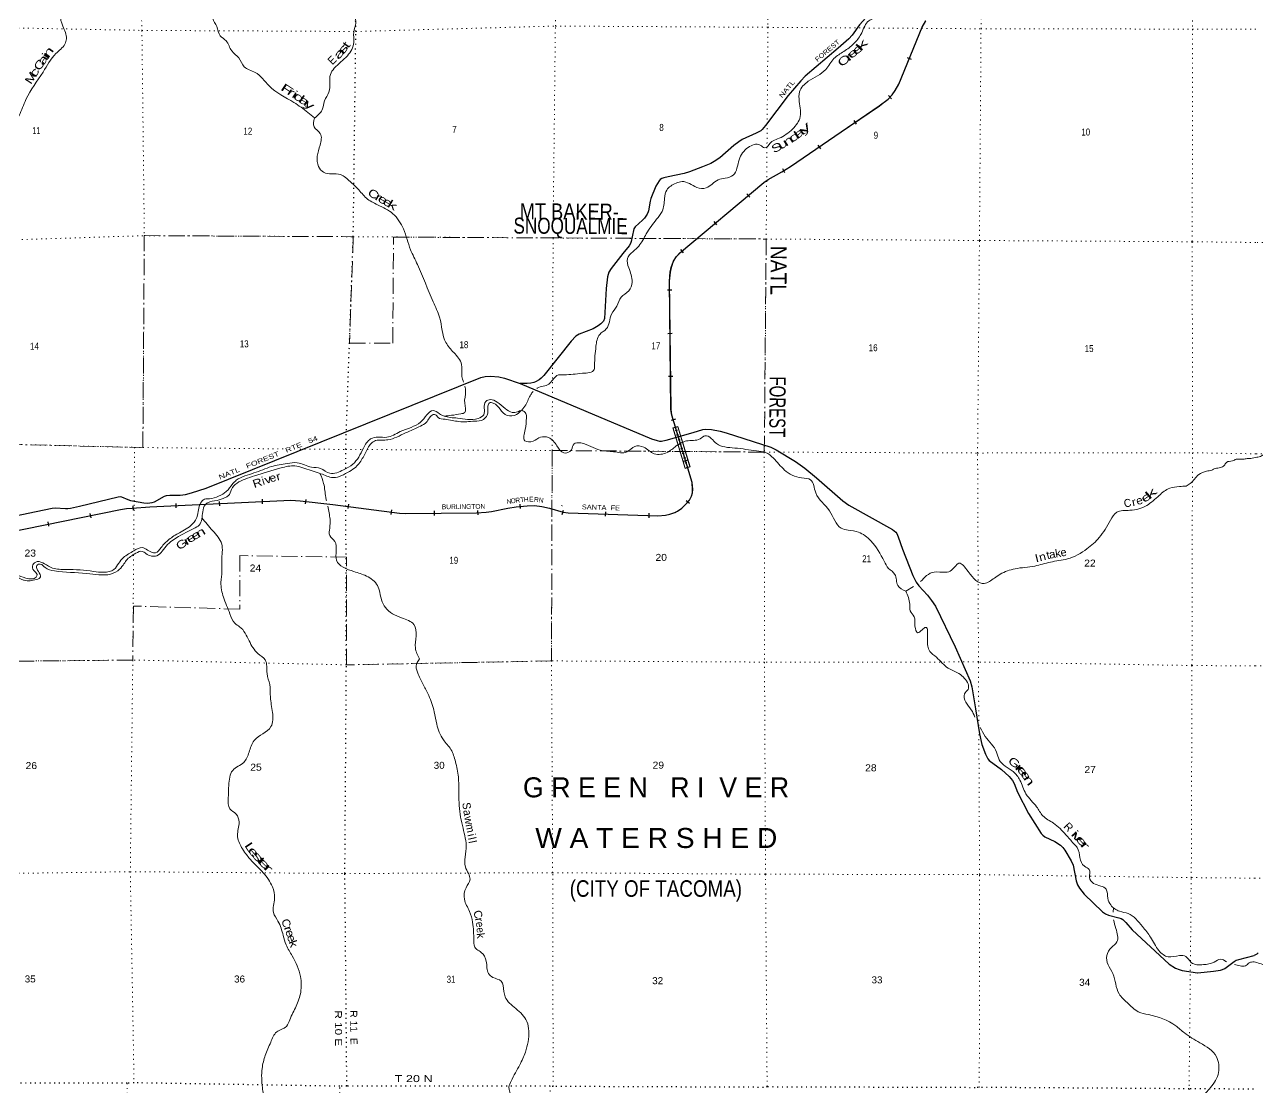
# Model space of a CAD drawing. Header units: feet. Extents: x -252966 to 4, y -183309 to 1368.
# Drawn here: x -124436 to -93640, y -120662 to -94107 of the extents above; entities that cross this region are included whole.
import ezdxf
from ezdxf.enums import TextEntityAlignment as Align

# ---------------------------------------------------------------- set-up
doc = ezdxf.new("R2010")
doc.units = ezdxf.units.FT
doc.header["$LTSCALE"] = 80
doc.linetypes.add('DOT_DASHED', pattern=[7.7, 5, -1.2, 0.3, -1.2])
doc.linetypes.add('DOTTED', pattern=[1.5, 0.3, -1.2])
for name, color, linetype, lineweight in [('29', 7, 'Continuous', 25), ('30', 7, 'Continuous', 35), ('34', 7, 'Continuous', 13), ('39', 7, 'Continuous', 13), ('41', 7, 'Continuous', 13), ('44', 7, 'DOT_DASHED', 13), ('6', 7, 'DOTTED', 25), ('7', 7, 'DOTTED', 13)]:
    doc.layers.add(name, color=color, linetype=linetype, lineweight=lineweight)

msp = doc.modelspace()

# ---------------------------------------------------------------- linework, layer by layer
at = {"layer": '29'}
for points in [[(-103346.02, -93856.82), (-103578.74, -94113.13), (-103761.19, -94365.73), (-103848.87, -94464.83), (-104110.94, -94697.84), (-104937.71, -95394.57), (-105044.47, -95509.61), (-105358.26, -95876.17), (-105923.69, -96629.83), (-106007.77, -96723.43), (-106045.32, -96756.3), (-106159.99, -96817.65), (-106510.67, -96980.59), (-106594.43, -97033.34), (-106716.57, -97128.32), (-107068.45, -97432.47), (-107209.43, -97530.02), (-107293.73, -97573.34), (-107499.61, -97659.1), (-107825.25, -97783.47), (-107962.83, -97823.34), (-108362.63, -97907.91), (-108465.88, -97931.39), (-108520.27, -97950.75), (-108558.58, -97979.51), (-108586.74, -98007.69), (-108625.45, -98072.25), (-108666.16, -98141.15), (-108788.55, -98451.43), (-108809.2, -98516.84), (-108850.95, -98762.27), (-108858.95, -98787.17), (-108887.11, -98838.82), (-108953.98, -98943.29), (-109001.12, -98992.92), (-109183.96, -99156.94), (-109200.38, -99180.42), (-109215.49, -99209.07), (-109254.92, -99406.18), (-109281.34, -99529.07), (-109300.12, -99578.37), (-109334.75, -99635.25), (-109494.7, -99825.57), (-109786.43, -100198.31), (-109839.84, -100294.46), (-109874.15, -100405.19), (-109908.16, -100696.98), (-109949.14, -101453.92), (-109973.6, -101512.97), (-110044.42, -101586.24), (-110105.01, -101635.06), (-110236.09, -101707.88), (-110579.04, -101841.67), (-110665.29, -101894.49), (-110786.64, -102016.58), (-111468.41, -102872.37), (-111536.03, -102944.29), (-111581.05, -102980.37), (-111673.23, -103032.04), (-111717.16, -103050.8), (-111792.01, -103067.54), (-111880.25, -103077.8), (-112057.33, -103077.96)], [(-124902.62, -106428.11), (-123748.42, -106185.14), (-123675.67, -106181), (-123416.55, -106196.72), (-123356.53, -106194.53), (-123288.48, -106187.48), (-123066.56, -106142.52), (-122099.9, -105906.92), (-122048.27, -105899.87), (-122018.94, -105908.09), (-121861.84, -105976.88), (-121788.97, -105997.31), (-121458.46, -106059.96), (-121364.22, -106063.05), (-121310.25, -106058.35), (-121251.59, -106046.61), (-121190.99, -106027.4), (-120938.94, -105890.02), (-120890.2, -105870.53), (-120806.15, -105864.68), (-120546.96, -105868.31), (-120415, -105848.22), (-120271.29, -105809.63), (-119898.77, -105689.12), (-113036.99, -102926.83), (-112926.85, -102901.71), (-112801.16, -102893.34), (-112593.02, -102904.83), (-112444.31, -102944.64), (-112057.33, -103077.96)], [(-112057.33, -103077.96), (-108778.6, -104457.84), (-108631.28, -104501.75), (-108576.48, -104511.45), (-108528.02, -104511.14), (-108494.34, -104506.76), (-108409.04, -104486.33), (-107734.69, -104299.24), (-107495.49, -104220.01), (-107414.63, -104212.64), (-107279.6, -104220.01), (-107059.28, -104263.2), (-106908.83, -104304.53), (-105793.87, -104667.85), (-105658.07, -104729.49), (-105181.21, -105020.08), (-104944.68, -105189.66), (-104651.32, -105432.21), (-103993.85, -106006.24), (-103844.1, -106112.36), (-102758.55, -106720.83), (-102673.12, -106790.88), (-102649.65, -106823.75), (-102611, -106903), (-102504.47, -107213.8), (-102245.43, -107875.96), (-102163.9, -108037.58), (-102096.34, -108130.64), (-101878.76, -108359.56), (-101779.05, -108493.06), (-101681.58, -108636.69), (-101189.7, -109654.74), (-100813.29, -110502.91), (-100772.33, -110655.41), (-100685.12, -111204.53), (-100582.6, -111831.47), (-100518.89, -112092.29), (-100427.37, -112338.81), (-100375.75, -112451.5), (-100339.62, -112491.52), (-100029.6, -112719.01), (-99840.71, -112897.59), (-99760.06, -112992.56), (-99718.68, -113071.33), (-99635.35, -113289.38), (-99353.38, -113820.78), (-99040.5, -114318.02), (-99002.95, -114360.29), (-98947.12, -114399.28), (-98700.71, -114517.63), (-98557.09, -114613.85), (-98501.36, -114668.43), (-98450.89, -114732.66), (-98287.22, -115005.93), (-98242.27, -115106.53), (-98169.89, -115498.98), (-98130.85, -115598.6), (-98080.72, -115686.81), (-97969.56, -115831.2), (-97509.89, -116273.17), (-97432.17, -116327.96), (-97359.7, -116357.69), (-97101.21, -116422.67), (-97040.56, -116442.21), (-96998.32, -116465.69), (-96923.13, -116542.6), (-96769.58, -116728.83), (-95840.6, -117582.47), (-95684.19, -117681.87), (-95595.02, -117719.43), (-95522.12, -117743.56), (-95138.67, -117800.34), (-95129.24, -117801.27)], [(-93621.45, -117300.94), (-93656.83, -117333.59), (-93721.7, -117368.63)], [(-95129.24, -117801.27), (-94732.63, -117758.18), (-94563.67, -117734.7), (-94509.18, -117717.69), (-94453.38, -117690.09), (-94221.06, -117516.35), (-94170.14, -117488.22), (-94103.73, -117467.05), (-93721.7, -117368.63)]]:
    msp.add_lwpolyline(points, dxfattribs=at)
at = {"layer": '34', "lineweight": 25}
for p, q in [((-102281.28, -94977.08), (-102383.67, -94935.22)), ((-102777.73, -95956.81), (-102858.2, -95880.92)), ((-103651.09, -96595.87), (-103713.47, -96504.52)), ((-104549.24, -97206.02), (-104611.61, -97114.67)), ((-105440.83, -97806.14), (-105498.64, -97711.84)), ((-106320.56, -98421.43), (-106391.6, -98336.65)), ((-107140.68, -99112.11), (-107211.72, -99027.33)), ((-107974.56, -99807.51), (-108045.61, -99722.73)), ((-108266.8, -100742.13), (-108377.4, -100743.45)), ((-108256.54, -101827.88), (-108367.14, -101829.19)), ((-108241.23, -102899.98), (-108351.83, -102901.29)), ((-108179.34, -103964.66), (-108285.5, -103995.71)), ((-107869.97, -104990.92), (-107975.94, -105022.64)), ((-121716.54, -106241.07), (-121723.99, -106130.71)), ((-120647.26, -106179.93), (-120652.44, -106069.44)), ((-119562.54, -106131.72), (-119567.72, -106021.23)), ((-118491.63, -106078.93), (-118496.81, -105968.44)), ((-117416.47, -106079.67), (-117404.7, -105969.69)), ((-116352.45, -106200.38), (-116338.07, -106090.7)), ((-115276.2, -106344.08), (-115261.83, -106234.41)), ((-112049.38, -106197.9), (-112059.73, -106087.77)), ((-111004.69, -106343.88), (-110974.49, -106237.47)), ((-107825.09, -106071.89), (-107911.49, -106002.81)), ((-123828.29, -106642.48), (-123850.24, -106534.08)), ((-122777.94, -106427.06), (-122799.9, -106318.65)), ((-114198.17, -106370.24), (-114199.37, -106259.63)), ((-113109.69, -106359.17), (-113116.39, -106248.77)), ((-109920.65, -106391.4), (-109917.25, -106280.85)), ((-108835.45, -106427.38), (-108832.05, -106316.82))]:
    msp.add_line(p, q, dxfattribs=at)
at = {"layer": '34'}
for p, q in [((-108242.71, -104184.42), (-108115.77, -104146.06)), ((-108242.71, -104184.42), (-107936.98, -105196.22)), ((-108115.77, -104146.06), (-107810.04, -105157.86)), ((-107937.03, -105196.41), (-107810.09, -105158.05)), ((-107936.98, -105196.22), (-107810.04, -105157.86))]:
    msp.add_line(p, q, dxfattribs=at)
at = {"layer": '34', "lineweight": 25}
msp.add_lwpolyline([(-124904.9, -106802.19), (-122042.43, -106222.37), (-121890.36, -106200.04), (-121749.52, -106185.95), (-121312.45, -106156.44), (-117786.73, -105991.24), (-117553.32, -106007.49), (-116740.33, -106094.47), (-115075.12, -106312.73), (-114913.27, -106323.4), (-113148.91, -106304.24), (-112902.24, -106289.25), (-112771.07, -106272.38), (-112368.66, -106188.32), (-112156.01, -106153.08), (-111877.82, -106126.93), (-111700.53, -106124.89), (-111517.35, -106148.39), (-111327.3, -106192.84), (-110986.36, -106289.61), (-110855.67, -106308.03), (-108613.97, -106376.95), (-108422.33, -106366.74), (-108320.66, -106342.58), (-108192.63, -106301.08), (-108127.07, -106263.6), (-108020.66, -106185.58), (-107883.22, -106057.15), (-107827.03, -105986.87), (-107780.17, -105888.43), (-107752.08, -105808.8), (-107747.4, -105724.52), (-107761.81, -105551.89), (-108210.41, -104052.91), (-108266.02, -103862.81), (-108288.73, -103719.91), (-108326.67, -100517.55), (-108305.93, -100291.18), (-108280.24, -100173.23), (-108226.04, -100013.8), (-108149.7, -99899.76), (-108075.62, -99820.96), (-105965.8, -98052.89), (-105864.52, -97978.54), (-105519.65, -97787.36), (-105301.83, -97653.82), (-103083.86, -96139.25), (-102861.09, -95965.62), (-102764.81, -95863.53), (-102687.62, -95754.54), (-102596.47, -95596.96), (-102012.7, -94168.78), (-101920.18, -94014.66)], dxfattribs=at)
at = {"layer": '34'}
msp.add_lwpolyline([(-124904.68, -106803.27), (-122042.24, -106223.45), (-121890.23, -106201.13), (-121749.43, -106187.05), (-121312.39, -106157.54), (-117786.74, -105992.34), (-117553.42, -106008.59), (-116740.46, -106095.56), (-115075.23, -106313.83), (-114913.3, -106324.5), (-113148.87, -106305.34), (-112902.14, -106290.35), (-112770.89, -106273.47), (-112368.46, -106189.4), (-112155.87, -106154.17), (-111877.76, -106128.03), (-111700.59, -106125.99), (-111517.55, -106149.47), (-111327.58, -106193.91), (-110986.59, -106290.69), (-110855.76, -106309.13), (-108613.96, -106378.05), (-108422.17, -106367.83), (-108320.36, -106343.64), (-108192.18, -106302.09), (-108126.47, -106264.52), (-108019.96, -106186.43), (-107882.41, -106057.9), (-107826.09, -105987.46), (-107779.15, -105888.85), (-107750.99, -105809.02), (-107746.3, -105724.5), (-107760.72, -105551.68), (-108209.36, -104052.6), (-108264.94, -103862.57), (-108287.63, -103719.82), (-108325.57, -100517.59), (-108304.84, -100291.35), (-108279.18, -100173.52), (-108225.05, -100014.29), (-108148.84, -99900.45), (-108074.86, -99821.76), (-105965.12, -98053.76), (-105863.93, -97979.47), (-105519.1, -97788.31), (-105301.23, -97654.74), (-103083.21, -96140.14), (-102860.35, -95966.44), (-102763.96, -95864.23), (-102686.69, -95755.13), (-102595.48, -95597.45), (-102011.71, -94169.27), (-101919.29, -94015.31)], dxfattribs=at)
msp.add_lwpolyline([(-108232.74, -104189.76), (-108121.12, -104156.03), (-107820.01, -105152.52), (-107931.64, -105186.25)], close=True, dxfattribs=at)
at = {"layer": '34', "linetype": 'DOTTED', "lineweight": 100}
msp.add_arc((-732192.16, -293272.09), 652035.56, 16.76675, 16.85943, dxfattribs=at)
at = {"layer": '39'}
for p, q in [((-102424.72, -108263.51), (-102230.38, -108148.57)), ((-97244.88, -116287.82), (-97231.73, -116177.69))]:
    msp.add_line(p, q, dxfattribs=at)
for points in [[(-120697.95, -91363.5), (-120379.16, -91784.62), (-120241.61, -92274.85), (-120089.14, -92630.24), (-119868.21, -92963.9), (-119822.91, -93425.35), (-119768.01, -93641.18), (-119735.84, -93953.52), (-119638.62, -94149.47), (-119547.68, -94385.66), (-119403.79, -94509.41), (-119262.72, -94762.02), (-119089.01, -94938.31), (-118949.78, -95162.72), (-118679.37, -95299.34), (-118327.85, -95637.85), (-117709.56, -96052.55), (-117359.47, -96300.43), (-117193.56, -96438.41)], [(-117193.71, -96440.91), (-117003.4, -96238.21), (-116943.67, -96009.01), (-116837.83, -95796.21), (-116812.17, -95552.7), (-116796.84, -95353.42), (-116701.4, -95196.94), (-116373.87, -94882.82), (-116213.01, -94549.53), (-116215.43, -94297.79), (-116161.71, -94066.53), (-116283.89, -93687.17), (-116246.82, -93228.25), (-116200.71, -92928.47), (-116423.74, -92608.89), (-116470.49, -92377.01), (-116357.89, -91733.29), (-116308.45, -91542.28), (-116266.8, -91386.05)], [(-100772.12, -91460.63), (-100963.86, -91809.58), (-101153.43, -91917.14), (-101291.3, -92109.6), (-101389.87, -92443.28), (-101539.73, -92625.6), (-101669.02, -92733.54), (-101702.17, -92890.41), (-101916.44, -93090.45), (-102184.51, -93217.66), (-102429.79, -93554.44), (-102651.68, -93687.98), (-102850.65, -93692.78), (-102951.76, -93792.83), (-103115.23, -93904.58), (-103375.3, -94037.88), (-103542.05, -94348.98), (-103720.35, -94579.46), (-103968.76, -94775.26), (-104217.05, -94952.93), (-104421.75, -95227.54), (-104857.67, -95522.86), (-105076.34, -95783.29), (-105083.92, -96026.91), (-105072.54, -96449.89), (-105289.45, -96748.59), (-105628.41, -96963.96), (-105769.49, -97029.54), (-105949.32, -97185.49), (-106061.41, -97116.32), (-106359.18, -97174.87), (-106586.19, -97481.56), (-106733.31, -97865.28), (-106932.74, -97942.57), (-107113.86, -97985.74), (-107410.53, -98187.28), (-107641.54, -98173.75), (-108010.34, -98026.44), (-108163.34, -98069.79), (-108393.49, -98239.52), (-108447.07, -98448.63), (-108511.42, -98772.45), (-108649.32, -98970.96), (-108904.82, -99333.86), (-109091.62, -99638.79), (-109241.23, -99780.84), (-109376.96, -99953.18), (-109344.25, -100182.96), (-109260.1, -100537.92), (-109341.9, -100760.94), (-109533.81, -100920.85), (-109643.71, -101139.67), (-109771.57, -101338.23), (-109904.54, -101709.96), (-110070.2, -101847.88), (-110162.5, -102143.33), (-110197.7, -102624.42), (-110206.35, -102721.03), (-110502.37, -102819.86), (-110952.72, -102855.31), (-111139.73, -102876.29), (-111340.04, -103092.53), (-111628.01, -103189.4), (-111643.53, -103200.3)], [(-123572.91, -93478.39), (-123555.21, -93855.09), (-123482.7, -94145.53), (-123392.28, -94462.27), (-123431.29, -94592.93), (-123653.83, -94829.16), (-123976.27, -95292.34), (-124402.59, -95974.37), (-124575.93, -96374.04), (-124738.21, -96612.67), (-124849.41, -96758.87)], [(-117193.56, -96438.41), (-117207.04, -96661.86), (-117051.34, -96825.95), (-117057.2, -97115.91), (-117125.29, -97395.4), (-117092.76, -97651.36), (-116969.08, -97795.12), (-116547.46, -97852.14), (-116305.43, -98028.86), (-116111.66, -98209.3), (-115898.13, -98442.23), (-115617.85, -98607.1), (-115235.46, -98831.02), (-114974.65, -99213.27), (-114795.07, -99729.94), (-114620.59, -100101.57), (-114230.64, -101032.39), (-114070.33, -101420.05), (-113911.59, -102053.39), (-113716.23, -102300.3), (-113519.18, -102597.57), (-113511.03, -102895.67), (-113472.71, -103039.63)], [(-88801.6, -101803.56), (-88988.11, -102073.35), (-89164.78, -102180.18), (-89365.43, -102385.61), (-89539.87, -102661.42), (-90003.27, -103211.16), (-90167.76, -103416.55), (-90398.63, -103559.65), (-90573.21, -103734.87), (-90637.13, -104014.58), (-90715.14, -104278.22), (-90887.86, -104336.75), (-91320.2, -104077.72), (-91527.14, -104088.02), (-91866.61, -104158.81), (-92477.41, -104173.59), (-92999.73, -104242.58), (-93156.43, -104262.88), (-93236.49, -104494.32), (-93457.08, -104814.45), (-93537.36, -104884.95), (-93655.86, -104917.27)], [(-113439.97, -103144.66), (-113418.99, -103274.84), (-113442.95, -103566.7), (-113440.4, -103798.31), (-113539.07, -103831.92), (-113768.39, -103868.75), (-113952.72, -103886.52)], [(-124909.25, -107634.02), (-124638.73, -107846.45), (-124406.19, -107934.5), (-124146.82, -107909.94), (-124126.34, -107849.66), (-124206.07, -107748.46), (-124233.3, -107605.31), (-124120.26, -107525.47), (-123939.75, -107578.96), (-123739.47, -107684.93), (-123396.07, -107719.3), (-122715.17, -107767.87), (-122460.12, -107791.62), (-122204.46, -107718.71), (-122084.93, -107566.41), (-121967.48, -107424.16), (-121705.16, -107252.62), (-121503.71, -107173.33), (-121369.48, -107236.6), (-121166.95, -107304.32), (-121027.47, -107174.3), (-120833.29, -106974.13), (-120566.95, -106802.61), (-120248.13, -106593.15), (-120116.05, -106362.39), (-120021.49, -106028.68), (-119942.73, -105966.75), (-119816.06, -105955.46), (-119589.43, -105889.13), (-119398.96, -105774.81), (-119237.05, -105576.85), (-119147.88, -105492.34), (-118706.74, -105309.22), (-118272.63, -105151.92), (-117873.34, -105073.49), (-117626.06, -105054.9), (-117269.08, -105165.88), (-117042.21, -105197.51), (-116809.87, -105317.78), (-116467.69, -105227.29), (-116237.75, -105091.79), (-115973.97, -104690.67), (-115791.64, -104458.21), (-115606.5, -104415.07), (-115385.47, -104416.45), (-115053.02, -104277.57), (-114545.12, -104039.09), (-114387.25, -103860.85), (-114233.82, -103749.03), (-114071.56, -103828.59), (-113957.4, -103887.7), (-113624.16, -103940.14), (-113109.77, -103945.37), (-112966.51, -103853.63), (-112953.41, -103688.58), (-112916.18, -103521.67), (-112803.36, -103476.06), (-112630.94, -103537.55), (-112435.04, -103699.89), (-112252.79, -103795.68), (-112124.08, -103780.37), (-112017.3, -103736.74)], [(-111730.24, -103273.61), (-111791.79, -103349.48), (-111913.99, -103606.49), (-112017.08, -103736.92)], [(-112019.31, -103736.72), (-112144.6, -103846.7), (-112383.88, -103871.38), (-112557.74, -103719.26), (-112727.55, -103563.13), (-112826, -103560.5), (-112860.66, -103638.82), (-112880.17, -103864.24), (-112975.31, -103972.4), (-113192.6, -104015.34), (-113586.52, -104024.95), (-113933.95, -103966.34), (-114108.32, -103920.99), (-114174.21, -103854.13), (-114228.43, -103849.76), (-114323.4, -103931.73), (-114402.49, -104046.02), (-114543.74, -104137.77), (-114918.59, -104308.62), (-115363.77, -104481.03), (-115506.5, -104490.21), (-115667.32, -104499.27), (-115861.42, -104687.35), (-115999.75, -104952.31), (-116194.14, -105186.71), (-116369.69, -105300.4), (-116772.36, -105422.74), (-116922.74, -105371.45), (-117075.1, -105314.11), (-117486.19, -105180.63), (-117684.83, -105133.07), (-118030.79, -105185.28), (-118692.66, -105379.65), (-118927.31, -105464.17), (-119272.01, -105719.22), (-119347.71, -105879.74), (-119425.16, -105924.35), (-119629.33, -105994.79), (-119868.96, -106057.83), (-119921.48, -106101.81), (-119986.92, -106280.63), (-120075.42, -106610.34), (-120208.59, -106696.11), (-120716.76, -106976.87), (-120863.18, -107095.81), (-120999.27, -107264.85), (-121130.68, -107377.53), (-121406.2, -107322.96), (-121494.26, -107268.04), (-121660.99, -107316.5), (-121895.59, -107495.1), (-121974.7, -107611.4), (-122108.21, -107751.54), (-122355.55, -107851.76), (-122578.47, -107851.76), (-122888.21, -107818.89), (-123693.06, -107757.85), (-123926.26, -107669.66), (-124044.29, -107586.36), (-124130.9, -107618.04), (-124133.4, -107696.56), (-124049.96, -107846.11), (-124040.29, -107906.58), (-124137.15, -107970.42), (-124444.73, -107990.64), (-124522.55, -107963.28), (-124705.58, -107862.33), (-124909.4, -107689.83)], [(-102424.18, -108265.24), (-102622.76, -108121.3), (-102695.34, -107842.93), (-102851.13, -107692.93), (-102964.52, -107512.99), (-103298.88, -107003.41), (-103600.95, -106790.07), (-103859.86, -106740.11), (-104034.35, -106688.68), (-104327, -106255.88), (-104673.77, -105802.61), (-104802.33, -105479.59), (-105027.1, -105433.88), (-105451.85, -105235.88), (-105729.28, -104938.11), (-105927.32, -104797.91), (-106150.11, -104756.24), (-106694.23, -104686.38), (-107151.68, -104574.76), (-107281.47, -104445.06), (-107439.82, -104381.64), (-107560.85, -104455.4), (-107900.8, -104509.66), (-108164.87, -104640.91), (-108384.88, -104794.6), (-108706.61, -104828.83), (-108966.81, -104666.1), (-109193.74, -104644.54), (-109391.54, -104782.25), (-109721.07, -104778.18), (-110060.43, -104739.8), (-110543.56, -104559.56), (-110710.49, -104582.68), (-110777.75, -104731.28), (-110965.12, -104808.65), (-111138.83, -104632.35), (-111352.53, -104425.6), (-111547.37, -104414.31), (-111732.88, -104513.84), (-111937.78, -104504.51), (-111927.97, -104224.64), (-111901.99, -103930.79), (-111915.35, -103819.94), (-112017.3, -103736.74)], [(-93655.86, -104917.27), (-93802.46, -104945.41), (-93891.63, -104950.1), (-93990.18, -104968.89), (-94168.51, -104968.89), (-94257.68, -105006.45), (-94412.55, -105044.01), (-94468.86, -105123.83), (-94558.03, -105175.48), (-94694.12, -105198.96), (-94778.6, -105236.52), (-94910, -105264.7), (-95102.41, -105349.22), (-95318.28, -105574.6), (-95415.43, -105635.81)], [(-116894.68, -106009.33), (-116912.15, -105919.28), (-116966.23, -105574.57), (-117058.3, -105320.97)], [(-102052.64, -108024.34), (-101901.8, -107874.08), (-101714.35, -107784.64), (-101429.06, -107792.46), (-101278, -107737.02), (-101094.05, -107567), (-100864.28, -107773.85), (-100462.26, -108070.39), (-100210.23, -107937.04), (-100062.92, -107839.28), (-99694.33, -107704.65), (-99199.56, -107635.25), (-98811.11, -107537), (-98382.59, -107457.11), (-97896.7, -107204.4), (-97589.48, -106924.39), (-97311.45, -106493.16), (-97153.43, -106290.75), (-96821.56, -106242.48), (-96404.82, -106120.23), (-96091.77, -105870.47), (-95829.41, -105692.88), (-95585.78, -105649.72), (-95415.43, -105635.81)], [(-114572.64, -109955.55), (-114675.39, -109681.03), (-114657.41, -109381.08), (-114713.88, -109096.78), (-115018.27, -108931.75), (-115424.54, -108671.43), (-115519.8, -108483.55), (-115620, -108124.46), (-115895.79, -107885.1), (-116214.58, -107772.34), (-116644.82, -107489.73), (-116690.08, -107022.23), (-116813.7, -106870.42), (-116814.55, -106687.16), (-116807.11, -106465.68), (-116864.72, -106142.82)], [(-120011.99, -106429.67), (-119738.74, -106753.42), (-119513.78, -107085.1), (-119512.35, -107493.92), (-119506.04, -107765.82), (-119531.92, -108043.57), (-119467.95, -108412.5), (-119309.83, -108828.34), (-119186.75, -109064.73), (-119064.73, -109152.09), (-118825.84, -109506.01), (-118606.79, -109819.52), (-118424.95, -109981.77), (-118380.91, -110324.4), (-118312.3, -110594.68), (-118296.22, -110910.95), (-118244.38, -111291.89), (-118282.82, -111648.1), (-118700.98, -111995.89), (-118827.42, -112287.1), (-118963.67, -112542), (-119238.23, -112741.67), (-119335.02, -113111.6), (-119351.13, -113433.72), (-119308.63, -113701.82), (-119150.7, -113831.7), (-119079.64, -114033.53), (-119117.94, -114367.58), (-119015.34, -114666.27), (-118915.83, -114817.93), (-118742.33, -115026.44), (-118476.8, -115297.96), (-118245.96, -115653.84), (-118191.48, -115936.12), (-118217.89, -116296.43), (-118106.7, -116508.58), (-117976.36, -116867.86), (-117901.49, -117101.93), (-117752.52, -117376.75), (-117544.81, -117893.59), (-117539.23, -118280.28), (-117651.99, -118634.01), (-117814.92, -118975.34), (-117896.33, -119137.95), (-118138.35, -119277.4), (-118288.69, -119536.24), (-118423.4, -119863.65), (-118503.85, -120191.4), (-118494.85, -120672.77), (-118402.26, -120965.35), (-118228.12, -121073.18), (-117930.91, -121103.23), (-117823.31, -121246.89), (-117792.06, -121388.05)], [(-102424.72, -108263.51), (-102324.29, -108586.35), (-102309.28, -108753.59), (-102213.76, -108901.2), (-102193.15, -109136.95), (-102119.84, -109300.53), (-102016.89, -109226.66), (-101924.09, -109168.84), (-101881.68, -109453.05), (-101819.39, -109769.62), (-101657.55, -109915.63), (-101361.88, -110187.33), (-101095.48, -110323.93), (-100953.56, -110441.62), (-100866.9, -110718.06), (-100956.04, -110832.29), (-100923.17, -111035.89), (-100785.74, -111228.06), (-100693.89, -111413.69)], [(-114570.62, -109953.55), (-114656.19, -110138.29), (-114601.19, -110338), (-114474.32, -110610.67), (-114341.33, -110869.27), (-114262.2, -111067.12), (-114201.27, -111280.97), (-114140.91, -111585.44), (-113974.59, -111975.15), (-113787.25, -112219.99), (-113672.64, -112524.8), (-113600.71, -112905.87), (-113584.71, -113550.39), (-113499.92, -114122.85), (-113406.63, -114620.85), (-113430.55, -114906.67), (-113426.08, -115152.38), (-113346.76, -115318.01), (-113309.49, -115461.23), (-113407.29, -115674.08), (-113449.32, -115963.81), (-113322.64, -116266.68), (-113245.99, -116537.01), (-113216.67, -116984.27), (-113197.56, -117139.45), (-113137.78, -117218.37), (-113027.71, -117289.54), (-112902.53, -117511.85), (-112846.21, -117820.31), (-112740.3, -117913.61), (-112531.9, -118005.54), (-112463.21, -118263.74), (-112431.94, -118402.89), (-112164.53, -118694.56), (-111889.25, -119014.47), (-111840.56, -119258.45), (-111926.26, -119779.49), (-112066.97, -120102.84), (-112284.54, -120506.26), (-112335.72, -120654.96), (-112275.04, -120909.08), (-112290.33, -121102.32), (-112432.45, -121331), (-112473.95, -121538.17), (-112571.46, -122020.88), (-112701.91, -122310.05), (-112785.02, -122424.32), (-112757.73, -122557.4)], [(-100562.06, -111666.7), (-100438.3, -111892.79), (-100153.45, -112287.27), (-100090.34, -112474.95), (-99742.59, -112773.17), (-99571.11, -112983.68), (-99420.6, -113331), (-99153.37, -113652.87), (-98998.05, -113875.37), (-98733.99, -114062.3), (-98424.35, -114350.2), (-98228.79, -114566.9), (-98139.04, -114672.19), (-97961.15, -115138.5), (-97841.08, -115217.79), (-97834.32, -115419.21), (-97730.77, -115566.87), (-97416.2, -115711.82), (-97375.44, -115937.63), (-97302.15, -116105.24), (-97082.12, -116263.69), (-96869.48, -116321.41), (-96509.82, -116643.86), (-96308.56, -116910.95), (-96099.69, -117244.54), (-95867.58, -117401.06), (-95582.03, -117368.61), (-95429.46, -117391.72), (-95293.77, -117541.6), (-94988.67, -117595.87), (-94721, -117531.09), (-94557.78, -117459.61), (-94413.88, -117523.18)], [(-109388.54, -131525.96), (-108745.44, -131197.71), (-108151.14, -130961.79), (-107488.27, -130684), (-106704.86, -130413.01), (-106016.58, -130248.16), (-105118.22, -129911.44), (-104394.72, -129579.66), (-103637.46, -129312.54), (-103305.02, -129173.65), (-102974.82, -129073.01), (-102473.66, -128945.26), (-102081.76, -128621.47), (-101614.14, -128080.66), (-101438.5, -127950.86), (-100961.12, -127772.61), (-100264.26, -127523.23), (-99435.82, -127121.63), (-99004.73, -126953.15), (-98653.49, -126703.62), (-98272.76, -126554.97), (-97963.51, -126270.94), (-97659.9, -125610.3), (-97522.9, -125236.58), (-97641.53, -124931.75), (-97614.08, -124722.48), (-97359.86, -124244.78), (-97252.82, -123842.69), (-97091.99, -123515.44), (-96872.6, -123142.24), (-96575.98, -122948.76), (-96353.14, -122666.2), (-96074.48, -122452.47), (-95894.47, -122268.32), (-95525.91, -122137.72), (-95324.84, -121802.67), (-95292.63, -121476.63), (-95255.36, -121303.67), (-95063.26, -121113.56), (-95009.96, -120948.76), (-94809.23, -120666.07), (-94609.91, -120288.72), (-94661.69, -119899.72), (-95073.41, -119548.75), (-95459.68, -119302.66), (-95679.59, -119124.06), (-96359.02, -118843.91), (-96613.76, -118771.83), (-96893.64, -118544.53), (-97095.22, -118327.79), (-97248.74, -117821.35), (-97369.9, -117597.06), (-97402.61, -117369.29), (-97286.8, -117168.63), (-97149.27, -117028.53), (-97175.26, -116692.06), (-97230.96, -116475.49)], [(-94213.66, -117592.6), (-94068.52, -117623.78), (-93939.94, -117628.62), (-93840.98, -117550.7), (-93722.25, -117523.25)], [(-93725.1, -117523.91), (-93431.87, -117617.43), (-93168.47, -117753.93), (-92969.27, -117968.96), (-92713.69, -118264.41), (-92472.35, -118437.15), (-92208.76, -118716.49), (-92117.95, -119010.1), (-92117.56, -119301.81), (-92047.03, -119454.63), (-92006.59, -119641.68), (-91863.67, -119838.67), (-91750.8, -120096.05), (-91575.66, -120343.3), (-91344.09, -120719.24), (-91132.74, -121002.67), (-91116.43, -121179.69), (-91094.04, -121392.91), (-90973.26, -121557.74), (-90665.4, -121889.33), (-90474.3, -122052.07), (-90399.7, -122239.08), (-90236.49, -122584.93), (-90013.08, -122870.35), (-89799.75, -123127.61), (-89584.32, -123455.29), (-89346.83, -123750.75), (-89187.92, -123877.32), (-88974.8, -123981.69), (-88715.32, -124194.64), (-88176.34, -124560.18), (-87707.74, -124891.59), (-87301.42, -125219.05), (-87041.91, -125458.16), (-86762.37, -125642.93), (-86484.88, -125795.51), (-86257.55, -126006.49), (-86084.44, -126239.66), (-85897.37, -126392.34), (-85646.07, -126496.67), (-85525.42, -126568.96), (-85344.27, -126806.14), (-85020.34, -127127.66), (-84648.07, -127539.65), (-84420.38, -128018.2), (-84174.17, -128828.67), (-84008.54, -129476.28), (-83831.19, -129870.39), (-83583.59, -130214.12), (-83064.54, -130704.41), (-82615.83, -131178.68), (-82360.39, -131379.57), (-82052.9, -131433.54), (-81198.99, -131402.4), (-80847.22, -131518.68), (-80601.97, -131604.91), (-80433.2, -131594.66), (-80113.8, -131544), (-79300.16, -131452.55), (-78671.33, -131395.51), (-78249.63, -131213.97), (-77854.09, -130998.26), (-77520.64, -130931.49), (-77257.49, -130880.9), (-76851.9, -130673.23), (-76522.66, -130465.64), (-76179.25, -130332.47), (-75966.29, -130314.12)]]:
    msp.add_spline(points, degree=3, dxfattribs=at)
at = {"layer": '44'}
msp.add_lwpolyline([(-124892.52, -104591.98), (-121482.49, -104674.75), (-121445.93, -99379.54), (-116226.51, -99405.85), (-116320.14, -102069.29), (-115238.92, -102063.72), (-115221.65, -99416.11), (-105910.29, -99463.77), (-105957.1, -104789.12), (-111258.12, -104748.41), (-111273.42, -110006.43), (-116398.82, -110104.4), (-116391.32, -107414.44), (-119058.14, -107375.76), (-119056.82, -108712.72), (-121715.36, -108635.83), (-121734.21, -109984.75), (-124922.36, -110015.59)], dxfattribs=at)
at = {"layer": '6'}
for points in [[(-116412.87, -105200.06), (-116414.24, -104722.15), (-116226.51, -99405.85), (-116161.05, -94277.99), (-116221.66, -91389.11)], [(-116386.64, -120629.58), (-116435.31, -115318.8), (-116398.82, -110104.4), (-116412.51, -105324.5)], [(-93735.47, -120706.62), (-95345.97, -120698.96), (-100612.54, -120663.22), (-100690.96, -120670.79), (-105887.33, -120653.06), (-105979.83, -120662.55), (-111232.43, -120639.72), (-111304.74, -120635.24), (-116386.64, -120629.58), (-116563.51, -120634.52), (-121703.18, -120549.96), (-121874.05, -120558.96), (-124980.34, -120554.03)], [(-116682.61, -133915.54), (-116667.1, -130936.63), (-116611.19, -125612.41), (-116563.51, -120634.52)]]:
    msp.add_lwpolyline(points, dxfattribs=at)
at = {"layer": '7'}
msp.add_line((-121690.71, -104669.7), (-121711.84, -107251.94), dxfattribs=at)
for points in [[(-121585.09, -91361), (-121506.05, -94250.55), (-121445.93, -99379.54), (-121482.49, -104674.75)], [(-111230.78, -99004.28), (-111176.71, -94142.07), (-111175.32, -91414.39)], [(-105872.13, -91439.76), (-105865.89, -94173.32), (-105910.29, -99463.77), (-105957.1, -104789.12), (-105952.54, -110035.73), (-105925.91, -115336.3), (-105887.33, -120653.06)], [(-100586.42, -120662.1), (-100578.79, -115345.63), (-100607.35, -110032.97), (-100628.44, -104810.97), (-100582.67, -99500.78), (-100543.05, -94210.69), (-100532.82, -91464.06)], [(-95260.61, -91486.81), (-95260.21, -94217.6), (-95265.82, -99532.07), (-95261.12, -104804.31), (-95272.77, -110120.76), (-95290.49, -115443.2), (-95345.97, -120698.96), (-95380.67, -125848.11), (-95434.6, -131176.37), (-95460.48, -133138.49)], [(-124835.26, -94185.92), (-121506.05, -94250.55), (-116161.05, -94277.99), (-111176.71, -94142.07), (-105865.89, -94173.32), (-100543.05, -94210.69), (-95260.21, -94217.6), (-93626.18, -94221.84)], [(-124864.45, -99489.17), (-121445.93, -99379.54), (-116226.51, -99405.85), (-111233.28, -99437.45), (-105910.29, -99463.77), (-100572.62, -99500.84), (-95265.82, -99532.07), (-93648.17, -99550.82)], [(-111232.43, -120639.72), (-111244.73, -115298.96), (-111273.42, -110006.43), (-111258.12, -104748.41), (-111233.28, -99438.63), (-111233, -99389.31)], [(-93648.17, -99550.82), (-90000.09, -99589.94), (-84681.44, -99660.36)], [(-124892.52, -104591.98), (-121690.71, -104669.7), (-121482.49, -104674.75), (-117976.51, -104707.54)], [(-117561.06, -104711.42), (-116414.24, -104722.15), (-115998.27, -104724.27)], [(-115880.94, -104724.87), (-111258.12, -104748.41), (-105957.1, -104789.12), (-100628.44, -104810.97), (-95261.12, -104804.31), (-93669.97, -104832.05)], [(-93669.97, -104832.05), (-90011.13, -104840.72), (-84716.6, -104909.15)], [(-121712.67, -107352.86), (-121734.21, -109984.75), (-121796.28, -115273.14), (-121703.18, -120549.96)], [(-93691.83, -110132.22), (-95272.77, -110120.76), (-100607.35, -110032.97), (-105952.54, -110035.73), (-111273.42, -110006.43), (-116398.82, -110104.4), (-121734.21, -109984.75), (-124922.36, -110015.59)], [(-93691.83, -110132.22), (-90036.15, -110159.91), (-84737.64, -110194.14)], [(-124951.54, -115319.12), (-121796.28, -115273.14), (-116435.31, -115318.8), (-111244.73, -115298.96), (-105925.91, -115336.3), (-100578.79, -115345.63), (-95284.32, -115421.09), (-93713.72, -115434.83)], [(-93713.72, -115434.83), (-90065.26, -115418.75), (-84758.74, -115434.86)], [(-121874.05, -120558.96), (-121926.31, -125625.44), (-121984.45, -130983.88), (-122001.44, -136191.54), (-121987.56, -137178.38)], [(-111328.49, -137233.08), (-111317.93, -136320.89), (-111344.29, -130978.03), (-111322.73, -125683.8), (-111304.74, -120635.24)]]:
    msp.add_lwpolyline(points, dxfattribs=at)

# ---------------------------------------------------------------- texts
at = {"layer": '30'}
for s, rotation, width, p in [('FOREST', 40.121, 1.15, (-104630.16, -95044.63)), ('NATL', 50.621, 1.25, (-105508.38, -95950.37)), ('NATL   FOREST   RTE   54', 21.928, 1.35, (-119558.9, -105476.84))]:
    msp.add_text(s, height=120, rotation=rotation, dxfattribs=dict(at, width=width)).set_placement(p)
at = {"layer": '34'}
for s, rotation, width, p in [('R', 5.37, 0.95, (-112112.19, -106048.52)), ('T', 5.37, 1.1, (-111999.77, -106037.95)), ('R', 354.19, 0.95, (-111656.03, -106033.32)), ('N', 352.69, 0.9, (-111537.57, -106047.69)), ('N', 9.409, 0.95, (-112324.7, -106079.67)), ('O', 9.409, 0.85, (-112221.21, -106062.52))]:
    msp.add_text(s, height=120, rotation=rotation, dxfattribs=dict(at, width=width)).set_placement(p, align=Align.CENTER)
for s, rotation, p in [('H', 4.37, (-111900.92, -106030.98)), ('E', 0.659, (-111777.71, -106025.61))]:
    msp.add_text(s, height=120, rotation=rotation, dxfattribs=at).set_placement(p, align=Align.CENTER)
msp.add_text('BURLINGTON', height=120, rotation=0.622, dxfattribs=at).set_placement((-114013.42, -106215.3))
for s, rotation, width, p in [('-', 344.154, 1.4, (-111058.85, -106165.09)), ('SANTA  FE', 358.239, 1.15, (-110517.21, -106216.65))]:
    msp.add_text(s, height=120, rotation=rotation, dxfattribs=dict(at, width=width)).set_placement(p)
at = {"layer": '41'}
for s, rotation, width, p in [('t', 54.634, 1.6, (-116319.56, -94664.89)), ('k', 47.086, 2.2, (-103453.75, -94682.97)), ('i', 55.715, 1.45, (-123829.69, -94944.7)), ('n', 54.597, 1.75, (-123767.11, -94849.2)), ('a', 48.463, 2, (-116502.44, -94888.1)), ('s', 53.825, 1.95, (-116410.77, -94781.1)), ('r', 39.422, 2, (-103784.58, -94981.72)), ('e', 39.131, 1.8, (-103687.2, -94892.66)), ('e', 41.355, 1.9, (-103566.46, -94794.16)), ('C', 57.19, 1.4, (-123986.16, -95164.27)), ('a', 55.715, 1.7, (-123900.91, -95042.28)), ('C', 38.422, 1.55, (-103916.06, -95083.96)), ('M', 57.19, 1.35, (-124197.77, -95488.28)), ('c', 57.19, 1.75, (-124113.95, -95356.71)), ('F', 326.204, 1.9, (-117934.68, -95807.79)), ('r', 326.095, 1.8, (-117833.33, -95872.97)), ('i', 326.095, 1.45, (-117741.18, -95934.9)), ('d', 326.095, 1.8, (-117637.28, -96004.73)), ('a', 325.921, 1.7, (-117511.94, -96088.9)), ('y', 324.838, 1.75, (-117379.05, -96184.37)), ('y', 44.471, 2.2, (-104881.83, -96761.89)), ('u', 31.126, 1.65, (-105447.15, -97173.5)), ('n', 33.434, 1.7, (-105309.76, -97089.28)), ('d', 34.749, 1.85, (-105160.59, -96992.43)), ('a', 36.338, 1.8, (-105031.91, -96897.91)), ('S', 27.662, 1.45, (-105604.52, -97265.73)), ('C', 329.415, 1.35, (-115772.94, -98423.29)), ('r', 329.654, 1.65, (-115643.4, -98499.44)), ('e', 329.654, 1.5, (-115537.26, -98562.37)), ('e', 329.696, 1.5, (-115413.78, -98633.7)), ('k', 329.599, 1.7, (-115296.63, -98702.38)), ('R', 18.657, 1.2, (-118590.8, -105650.07)), ('v', 16.948, 1.2, (-118332.1, -105563.49)), ('e', 15.786, 1.1, (-118211.5, -105524.58)), ('r', 15.786, 1.2, (-118073.31, -105488.19)), ('e', 16.341, 1.1, (-96559.82, -106090.44)), ('e', 34.226, 1.6, (-96368.63, -105996.81)), ('k', 40.477, 2.1, (-96234.47, -105893.61)), ('C', 12.153, 0.95, (-96862.33, -106157.62)), ('r', 12.153, 1.1, (-96705.17, -106130.47)), ('e', 31.496, 1.55, (-120228.93, -107015.79)), ('e', 31.496, 1.55, (-120113.79, -106944.31)), ('n', 30.113, 1.6, (-119994.96, -106878.66)), ('G', 33.206, 1.3, (-120463.04, -107172.02)), ('r', 31.481, 1.7, (-120331.43, -107088.12)), ('I', 14.081, 1.25, (-99125.79, -107533.02)), ('n', 14.307, 1.15, (-98985.18, -107498.76)), ('a', 11.368, 1.1, (-98746.34, -107436.55)), ('k', 9.226, 1.05, (-98604.51, -107414.39)), ('G', 323.452, 1.4, (-99772.38, -112627.45)), ('r', 316.221, 2.2, (-99647.76, -112748.42)), ('e', 311.508, 1.9, (-99575.54, -112828.78)), ('e', 306.827, 1.7, (-99502.14, -112925.42)), ('n', 305.171, 1.75, (-99422.96, -113045.37)), ('w', 278.931, 1.05, (-113436.39, -114002.39)), ('m', 281.277, 0.95, (-113401.36, -114208)), ('i', 312.376, 1.8, (-98273.79, -114386.74)), ('L', 304.107, 1.7, (-118885.15, -114719.21)), ('v', 311.753, 2.05, (-98200.09, -114471.13)), ('e', 311.753, 1.9, (-98107.05, -114567.47)), ('r', 309.915, 2.05, (-98018.81, -114676.04)), ('e', 308.935, 1.8, (-118790.4, -114846.33)), ('s', 310.594, 2.15, (-118693.67, -114956.76)), ('t', 314.195, 2, (-118595.05, -115063.15)), ('e', 314.195, 2, (-118520.4, -115139.93)), ('r', 314.526, 2.25, (-118416.5, -115249.72)), ('C', 288.345, 1.05, (-113202.63, -116369.52)), ('C', 290.302, 1.1, (-117994.14, -116592.35)), ('r', 289.578, 1.35, (-117942.55, -116726.96)), ('r', 280.9, 1.1, (-113176.67, -116490.37)), ('e', 279.805, 0.95, (-113159.3, -116609.08)), ('e', 278.93, 0.9, (-113144.27, -116747.49)), ('e', 289.578, 1.2, (-117900.04, -116843.69)), ('e', 287.384, 1.15, (-117860.93, -116968.82)), ('k', 288.091, 1.3, (-117816.3, -117104.91))]:
    msp.add_text(s, height=200, rotation=rotation, dxfattribs=dict(at, width=width)).set_placement(p, align=Align.CENTER)
for s, rotation, p in [('E', 45.235, (-116685.27, -95064.75)), ('i', 16.948, (-118449.37, -105601.97)), ('t', 14.307, (-98845.85, -107458.63)), ('e', 11.356, (-98464.17, -107387.47)), ('S', 277.92, (-113491.19, -113642.88)), ('a', 277.92, (-113468.4, -113813.7)), ('R', 314.475, (-98427.37, -114225.77)), ('i', 283.277, (-113366.86, -114378.03)), ('l', 282.337, (-113353.83, -114463.08)), ('l', 281.544, (-113340.9, -114546.67)), ('k', 277.201, (-113140.43, -116884.31))]:
    msp.add_text(s, height=200, rotation=rotation, dxfattribs=at).set_placement(p, align=Align.CENTER)
at = {"layer": '44'}
for s, rotation, width, p in [('MT BAKER-', 359.707, 0.85, (-112068.34, -98968.94)), ('SNOQUALMIE', 359.707, 0.8, (-112223.92, -99328.62)), ('NATL', 269.496, 0.9, (-105794.72, -99631.21)), ('FOREST', 269.496, 0.7, (-105821.7, -102896.74))]:
    msp.add_text(s, height=400, rotation=rotation, dxfattribs=dict(at, width=width)).set_placement(p)
msp.add_text('G R E E N   R I  V E R', height=500, dxfattribs=at).set_placement((-108661.29, -113415.51), align=Align.CENTER)
for s, height, width, p in [('W A T E R S H E D', 500, 1.05, (-108655.24, -114681.33)), ('(CITY OF TACOMA)', 413.1, 0.85, (-108666.59, -115900.42))]:
    msp.add_text(s, height=height, dxfattribs=dict(at, width=width)).set_placement(p, align=Align.CENTER)
at = {"layer": '6'}
for s, rotation, width, p in [('R 10 E', 270.525, 1.25, (-116687.06, -118740.43)), ('R 11  E', 270.525, 1.1, (-116302.43, -118737.17)), ('T 20 N', 359.936, 1.35, (-115191.77, -120530.52))]:
    msp.add_text(s, height=175, rotation=rotation, dxfattribs=dict(at, width=width)).set_placement(p)
at = {"layer": '7'}
for s, width, p in [('11', 0.65, (-124245.08, -96840.61)), ('12', 0.85, (-118970.21, -96855.53)), ('7', 0.85, (-113753.06, -96815.29)), ('8', 0.85, (-108580.4, -96762.73)), ('9', 0.85, (-103225.04, -96957.51)), ('10', 0.85, (-98037.43, -96877.15)), ('14', 0.85, (-124301.65, -102229.97)), ('13', 0.85, (-119060.58, -102170.16)), ('18', 0.85, (-113572.54, -102191.25)), ('17', 0.85, (-108777.17, -102221.43)), ('16', 0.85, (-103348.82, -102266.54)), ('15', 0.85, (-97953.4, -102288.95)), ('23', 1.1, (-124438.96, -107398.61)), ('19', 0.85, (-113825.4, -107580.23)), ('20', 1.1, (-108675.9, -107507.19)), ('21', 0.85, (-103511.75, -107540.89)), ('22', 1.1, (-97965.31, -107649.29)), ('24', 1.1, (-118813.04, -107772.6)), ('26', 1.1, (-124412.63, -112709.3)), ('25', 1.1, (-118799.22, -112750.24)), ('30', 1.05, (-114216.32, -112702.63)), ('29', 1.1, (-108748.04, -112698.15)), ('28', 1.1, (-103437.62, -112764.26)), ('27', 1.1, (-97960.42, -112807.99)), ('35', 1.05, (-124434.48, -118040.77)), ('36', 1.05, (-119203.54, -118042.33)), ('31', 0.85, (-113892.77, -118049.44)), ('32', 1.05, (-108757.47, -118084.07)), ('33', 1.05, (-103278.35, -118064.06)), ('34', 1.05, (-98090.41, -118125.47))]:
    msp.add_text(s, height=175, dxfattribs=dict(at, width=width)).set_placement(p)

doc.saveas('drawing.dxf')
